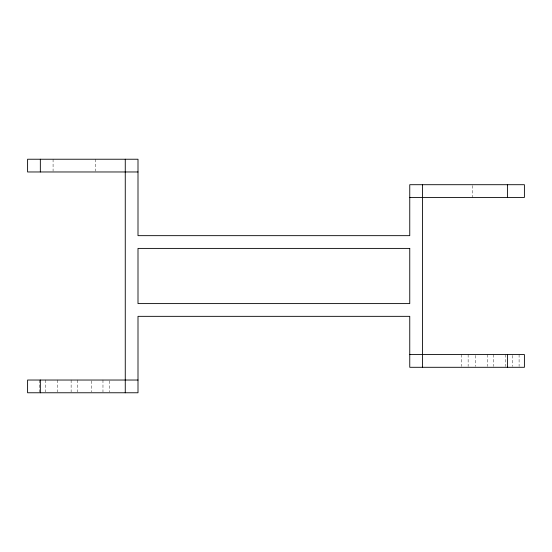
<?xml version="1.0" encoding="UTF-8"?>
<svg xmlns="http://www.w3.org/2000/svg" width="552" height="552" viewBox="0 0 552 552"><rect width="100%" height="100%" fill="white"/><g stroke="black" fill="none" stroke-linecap="round" stroke-linejoin="round"><path stroke-width="0.41" stroke-dasharray="2.76 2.07" d="M519.094 354.556L519.094 366.445M512.725 355.405L512.725 366.445M505.294 354.556L505.294 366.445M493.612 354.556L493.612 366.445M487.243 354.556L487.243 366.445M475.569 355.405L475.569 366.445M472.657 185.555L472.657 197.443M468.137 354.556L468.137 366.445M461.769 354.556L461.769 366.445M109.337 380.88L109.337 391.92M102.969 380.031L102.969 391.92M95.537 159.231L95.537 171.12M91.294 380.88L91.294 391.92M77.494 380.031L77.494 391.92M71.125 380.031L71.125 391.92M57.325 380.031L57.325 391.92M53.075 159.231L53.075 171.12M45.644 380.031L45.644 391.92M39.275 380.031L39.275 391.92"/><path stroke-width="0.83" d="M138 171.969L27.6 171.969L27.6 159.231L138 159.231L138 235.663L409.756 235.663L409.756 184.706L524.4 184.706L524.4 197.443L409.756 197.443M409.756 354.556L524.4 354.556L524.4 367.294L409.756 367.294L409.756 316.337L138 316.337L138 392.769L27.6 392.769L27.6 380.031L138 380.031M507.412 184.706L507.412 197.443M507.412 354.556L507.412 367.294M422.494 184.706L422.494 367.294M125.263 159.231L125.263 392.769M40.337 159.231L40.337 171.969M40.337 380.031L40.337 392.769M409.756 248.4L138 248.4L138 303.6L409.756 303.6L409.756 248.4"/></g></svg>
